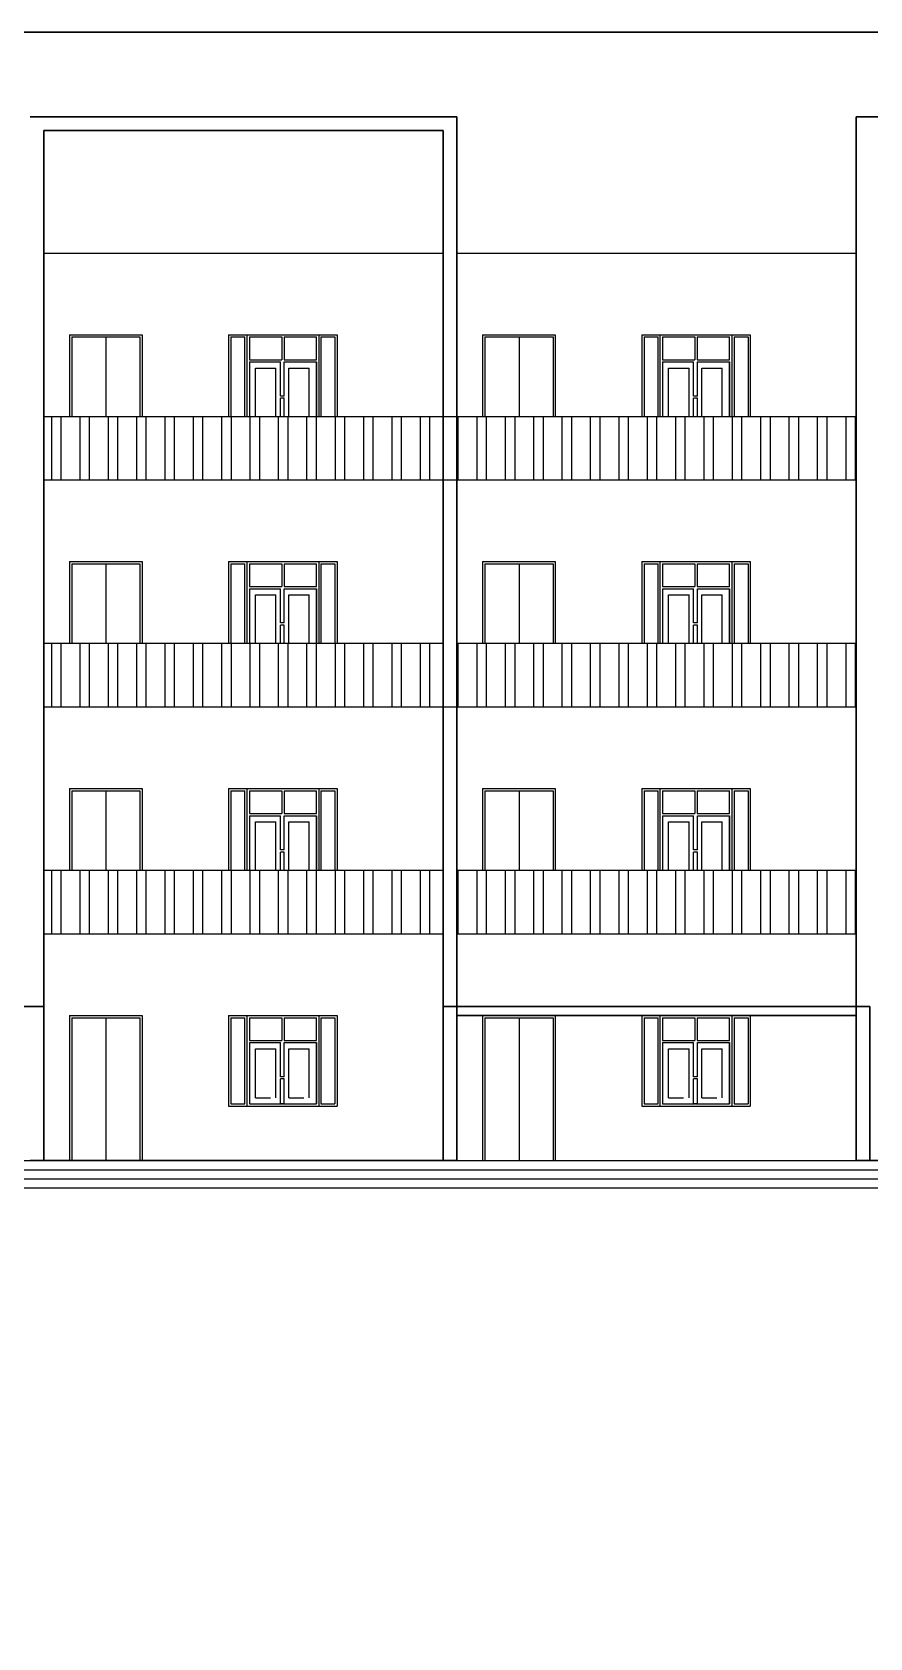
# Model space of a CAD drawing. Header units: metres. Extents: x -1744 to -758, y -4183 to -3914.
# Drawn here: x -820.85 to -806.79, y -4114.03 to -4087.07 of the extents above; entities that cross this region are included whole.
import ezdxf

# ---------------------------------------------------------------- set-up
doc = ezdxf.new("R2010")
doc.units = ezdxf.units.M
doc.linetypes.add('DASHED2', pattern=[0.375, 0.25, -0.125])
doc.layers.add('08-HATCHING', color=8, linetype='Continuous')
doc.layers.add('WALL', color=7, linetype='Continuous')
doc.layers.add('A_---WALLS', color=255, linetype='Continuous', lineweight=30)
doc.layers.add('by block', color=252, linetype='Continuous', lineweight=30)

# ---------------------------------------------------------------- blocks, each defined once
blk = doc.blocks.new('A$C1C9B1590')
for p, q in [((784.835, 92.186), (791.54, 92.186)), ((784.835, 92.186), (791.54, 92.186)), ((791.769, 92.186), (798.474, 92.186)), ((791.769, 92.186), (798.474, 92.186)), ((785.269, 90.814), (786.488, 90.814)), ((785.269, 90.814), (785.269, 89.443)), ((785.307, 90.776), (786.45, 90.776)), ((785.307, 90.776), (785.307, 89.443)), ((785.878, 90.776), (785.878, 89.443)), ((786.45, 90.776), (786.45, 89.443)), ((786.488, 90.814), (786.488, 89.443)), ((787.939, 90.814), (787.939, 89.443)), ((787.939, 90.814), (789.762, 90.814)), ((787.977, 90.776), (788.212, 90.776)), ((787.977, 90.776), (787.977, 89.443)), ((788.212, 89.443), (788.212, 90.776)), ((788.25, 89.443), (788.25, 90.814)), ((788.25, 90.814), (789.762, 90.814)), ((788.289, 90.776), (788.289, 90.395)), ((788.289, 90.776), (788.831, 90.776)), ((788.831, 90.776), (788.831, 90.395)), ((788.87, 90.776), (789.413, 90.776)), ((788.87, 90.776), (788.87, 90.395)), ((789.413, 90.395), (789.413, 90.776)), ((789.451, 90.814), (789.451, 89.443)), ((789.451, 90.776), (789.451, 90.147)), ((789.489, 90.776), (789.724, 90.776)), ((789.489, 90.776), (789.489, 89.443)), ((789.724, 90.776), (789.724, 89.443)), ((789.762, 90.814), (789.762, 89.443)), ((792.203, 90.814), (793.422, 90.814)), ((792.203, 90.814), (792.203, 89.443)), ((792.241, 90.776), (792.241, 89.443)), ((792.241, 90.776), (793.384, 90.776)), ((792.813, 90.776), (792.813, 89.443)), ((793.384, 90.776), (793.384, 89.443)), ((793.422, 90.814), (793.422, 89.443)), ((794.874, 90.814), (796.696, 90.814)), ((794.874, 90.814), (794.874, 89.443)), ((794.912, 90.776), (794.912, 89.443)), ((794.912, 90.776), (795.147, 90.776)), ((795.147, 89.443), (795.147, 90.776)), ((795.185, 89.443), (795.185, 90.814)), ((795.185, 90.814), (796.696, 90.814)), ((795.223, 90.776), (795.766, 90.776)), ((795.223, 90.776), (795.223, 90.395)), ((795.766, 90.776), (795.766, 90.395)), ((795.804, 90.776), (796.347, 90.776)), ((795.804, 90.776), (795.804, 90.395)), ((796.347, 90.395), (796.347, 90.776)), ((796.385, 90.814), (796.385, 89.443)), ((796.385, 90.776), (796.385, 90.147)), ((796.423, 90.776), (796.658, 90.776)), ((796.423, 90.776), (796.423, 89.443)), ((796.658, 90.776), (796.658, 89.443)), ((796.696, 90.814), (796.696, 89.443)), ((788.289, 90.395), (788.831, 90.395)), ((788.289, 90.357), (788.809, 90.357)), ((788.289, 90.357), (788.289, 89.443)), ((788.809, 89.785), (788.809, 90.357)), ((788.87, 90.395), (789.413, 90.395)), ((788.873, 90.357), (789.413, 90.357)), ((788.873, 89.785), (788.873, 90.357)), ((789.413, 90.357), (789.413, 89.443)), ((789.413, 89.443), (789.413, 90.357)), ((795.223, 90.395), (795.766, 90.395)), ((795.223, 90.357), (795.223, 89.443)), ((795.223, 90.357), (795.743, 90.357)), ((795.743, 89.785), (795.743, 90.357)), ((795.804, 90.395), (796.347, 90.395)), ((795.807, 90.357), (796.347, 90.357)), ((795.807, 89.785), (795.807, 90.357)), ((796.347, 90.357), (796.347, 89.443)), ((796.347, 89.443), (796.347, 90.357)), ((788.39, 89.443), (788.39, 90.255)), ((788.39, 90.255), (788.733, 90.255)), ((788.733, 89.443), (788.733, 90.255)), ((788.949, 90.255), (789.292, 90.255)), ((788.949, 89.443), (788.949, 90.255)), ((789.292, 89.443), (789.292, 90.255)), ((795.324, 89.443), (795.324, 90.255)), ((795.324, 90.255), (795.667, 90.255)), ((795.667, 89.443), (795.667, 90.255)), ((795.883, 89.443), (795.883, 90.255)), ((795.883, 90.255), (796.226, 90.255)), ((796.226, 89.443), (796.226, 90.255)), ((788.809, 89.443), (788.809, 89.747)), ((788.873, 89.443), (788.873, 89.747)), ((795.743, 89.443), (795.743, 89.747)), ((795.807, 89.443), (795.807, 89.747)), ((784.835, 89.443), (798.474, 89.443)), ((784.835, 88.376), (798.474, 88.376)), ((785.269, 87.004), (786.488, 87.004)), ((785.269, 87.004), (785.269, 85.633)), ((785.307, 86.966), (786.45, 86.966)), ((785.307, 86.966), (785.307, 85.633)), ((785.878, 86.966), (785.878, 85.633)), ((786.45, 86.966), (786.45, 85.633)), ((786.488, 87.004), (786.488, 85.633)), ((787.939, 87.004), (789.762, 87.004)), ((787.939, 87.004), (787.939, 85.633)), ((787.977, 86.966), (788.212, 86.966)), ((787.977, 86.966), (787.977, 85.633)), ((788.212, 85.633), (788.212, 86.966)), ((788.25, 87.004), (789.762, 87.004)), ((788.25, 85.633), (788.25, 87.004)), ((788.289, 86.966), (788.289, 86.585)), ((788.289, 86.966), (788.831, 86.966)), ((788.831, 86.966), (788.831, 86.585)), ((788.87, 86.966), (789.413, 86.966)), ((788.87, 86.966), (788.87, 86.585)), ((789.413, 86.585), (789.413, 86.966)), ((789.451, 87.004), (789.451, 85.633)), ((789.451, 86.966), (789.451, 86.337)), ((789.489, 86.966), (789.724, 86.966)), ((789.489, 86.966), (789.489, 85.633)), ((789.724, 86.966), (789.724, 85.633)), ((789.762, 87.004), (789.762, 85.633)), ((792.203, 87.004), (793.422, 87.004)), ((792.203, 87.004), (792.203, 85.633)), ((792.241, 86.966), (792.241, 85.633)), ((792.241, 86.966), (793.384, 86.966)), ((792.813, 86.966), (792.813, 85.633)), ((793.384, 86.966), (793.384, 85.633)), ((793.422, 87.004), (793.422, 85.633)), ((794.874, 87.004), (796.696, 87.004)), ((794.874, 87.004), (794.874, 85.633)), ((794.912, 86.966), (795.147, 86.966)), ((794.912, 86.966), (794.912, 85.633)), ((795.147, 85.633), (795.147, 86.966)), ((795.185, 87.004), (796.696, 87.004)), ((795.185, 85.633), (795.185, 87.004)), ((795.223, 86.966), (795.223, 86.585)), ((795.223, 86.966), (795.766, 86.966)), ((795.766, 86.966), (795.766, 86.585)), ((795.804, 86.966), (795.804, 86.585)), ((795.804, 86.966), (796.347, 86.966)), ((796.347, 86.585), (796.347, 86.966)), ((796.385, 87.004), (796.385, 85.633)), ((796.385, 86.966), (796.385, 86.337)), ((796.423, 86.966), (796.658, 86.966)), ((796.423, 86.966), (796.423, 85.633)), ((796.658, 86.966), (796.658, 85.633)), ((796.696, 87.004), (796.696, 85.633)), ((788.289, 86.585), (788.831, 86.585)), ((788.87, 86.585), (789.413, 86.585)), ((795.223, 86.585), (795.766, 86.585)), ((795.804, 86.585), (796.347, 86.585)), ((788.289, 86.547), (788.809, 86.547)), ((788.289, 86.547), (788.289, 85.633)), ((788.39, 85.633), (788.39, 86.445)), ((788.39, 86.445), (788.733, 86.445)), ((788.733, 85.633), (788.733, 86.445)), ((788.809, 85.975), (788.809, 86.547)), ((788.873, 85.975), (788.873, 86.547)), ((788.873, 86.547), (789.413, 86.547)), ((788.949, 85.633), (788.949, 86.445)), ((788.949, 86.445), (789.292, 86.445)), ((789.292, 85.633), (789.292, 86.445)), ((789.413, 85.633), (789.413, 86.547)), ((789.413, 86.547), (789.413, 85.633)), ((795.223, 86.547), (795.743, 86.547)), ((795.223, 86.547), (795.223, 85.633)), ((795.324, 86.445), (795.667, 86.445)), ((795.324, 85.633), (795.324, 86.445)), ((795.667, 85.633), (795.667, 86.445)), ((795.743, 85.975), (795.743, 86.547)), ((795.807, 85.975), (795.807, 86.547)), ((795.807, 86.547), (796.347, 86.547)), ((795.883, 85.633), (795.883, 86.445)), ((795.883, 86.445), (796.226, 86.445)), ((796.226, 85.633), (796.226, 86.445)), ((796.347, 85.633), (796.347, 86.547)), ((796.347, 86.547), (796.347, 85.633)), ((788.809, 85.633), (788.809, 85.937)), ((788.873, 85.633), (788.873, 85.937)), ((795.743, 85.633), (795.743, 85.937)), ((795.807, 85.633), (795.807, 85.937)), ((784.835, 85.633), (791.54, 85.633)), ((791.769, 85.633), (798.474, 85.633)), ((784.835, 84.566), (791.54, 84.566)), ((784.835, 84.566), (798.474, 84.566)), ((791.769, 84.566), (798.474, 84.566)), ((785.269, 83.194), (786.488, 83.194)), ((785.269, 83.194), (785.269, 81.823)), ((785.307, 83.156), (786.45, 83.156)), ((785.307, 83.156), (785.307, 81.823)), ((785.878, 83.156), (785.878, 81.823)), ((786.45, 83.156), (786.45, 81.823)), ((786.488, 83.194), (786.488, 81.823)), ((787.939, 83.194), (789.762, 83.194)), ((787.939, 83.194), (787.939, 81.823)), ((787.977, 83.156), (788.212, 83.156)), ((787.977, 83.156), (787.977, 81.823)), ((788.212, 81.823), (788.212, 83.156)), ((788.25, 83.194), (789.762, 83.194)), ((788.25, 81.823), (788.25, 83.194)), ((788.289, 83.156), (788.289, 82.775)), ((788.289, 83.156), (788.831, 83.156)), ((788.831, 83.156), (788.831, 82.775)), ((788.87, 83.156), (789.413, 83.156)), ((788.87, 83.156), (788.87, 82.775)), ((789.413, 82.775), (789.413, 83.156)), ((789.451, 83.194), (789.451, 81.823)), ((789.451, 83.156), (789.451, 82.527)), ((789.489, 83.156), (789.724, 83.156)), ((789.489, 83.156), (789.489, 81.823)), ((789.724, 83.156), (789.724, 81.823)), ((789.762, 83.194), (789.762, 81.823)), ((792.203, 83.194), (793.422, 83.194)), ((792.203, 83.194), (792.203, 81.823)), ((792.241, 83.156), (792.241, 81.823)), ((792.241, 83.156), (793.384, 83.156)), ((792.813, 83.156), (792.813, 81.823)), ((793.384, 83.156), (793.384, 81.823)), ((793.422, 83.194), (793.422, 81.823)), ((794.874, 83.194), (796.696, 83.194)), ((794.874, 83.194), (794.874, 81.823)), ((794.912, 83.156), (795.147, 83.156)), ((794.912, 83.156), (794.912, 81.823)), ((795.147, 81.823), (795.147, 83.156)), ((795.185, 83.194), (796.696, 83.194)), ((795.185, 81.823), (795.185, 83.194)), ((795.223, 83.156), (795.223, 82.775)), ((795.223, 83.156), (795.766, 83.156)), ((795.766, 83.156), (795.766, 82.775)), ((795.804, 83.156), (795.804, 82.775)), ((795.804, 83.156), (796.347, 83.156)), ((796.347, 82.775), (796.347, 83.156)), ((796.385, 83.194), (796.385, 81.823)), ((796.385, 83.156), (796.385, 82.527)), ((796.423, 83.156), (796.658, 83.156)), ((796.423, 83.156), (796.423, 81.823)), ((796.658, 83.156), (796.658, 81.823)), ((796.696, 83.194), (796.696, 81.823)), ((788.289, 82.775), (788.831, 82.775)), ((788.87, 82.775), (789.413, 82.775)), ((795.223, 82.775), (795.766, 82.775)), ((795.804, 82.775), (796.347, 82.775)), ((788.289, 82.737), (788.809, 82.737)), ((788.289, 82.737), (788.289, 81.823)), ((788.39, 81.823), (788.39, 82.635)), ((788.39, 82.635), (788.733, 82.635)), ((788.733, 81.823), (788.733, 82.635)), ((788.809, 82.165), (788.809, 82.737)), ((788.873, 82.165), (788.873, 82.737)), ((788.873, 82.737), (789.413, 82.737)), ((788.949, 81.823), (788.949, 82.635)), ((788.949, 82.635), (789.292, 82.635)), ((789.292, 81.823), (789.292, 82.635)), ((789.413, 81.823), (789.413, 82.737)), ((789.413, 82.737), (789.413, 81.823)), ((795.223, 82.737), (795.743, 82.737)), ((795.223, 82.737), (795.223, 81.823)), ((795.324, 82.635), (795.667, 82.635)), ((795.324, 81.823), (795.324, 82.635)), ((795.667, 81.823), (795.667, 82.635)), ((795.743, 82.165), (795.743, 82.737)), ((795.807, 82.165), (795.807, 82.737)), ((795.807, 82.737), (796.347, 82.737)), ((795.883, 81.823), (795.883, 82.635)), ((795.883, 82.635), (796.226, 82.635)), ((796.226, 81.823), (796.226, 82.635)), ((796.347, 81.823), (796.347, 82.737)), ((796.347, 82.737), (796.347, 81.823)), ((788.809, 81.823), (788.809, 82.127)), ((788.873, 81.823), (788.873, 82.127)), ((795.743, 81.823), (795.743, 82.127)), ((795.807, 81.823), (795.807, 82.127)), ((784.835, 81.823), (791.54, 81.823)), ((791.769, 81.823), (798.474, 81.823)), ((784.835, 80.756), (791.54, 80.756)), ((784.835, 80.756), (791.54, 80.756)), ((791.769, 80.756), (798.474, 80.756)), ((791.769, 80.756), (798.474, 80.756)), ((785.269, 79.384), (786.488, 79.384)), ((785.269, 79.384), (785.269, 76.946)), ((785.307, 79.346), (785.307, 76.946)), ((785.307, 79.346), (786.45, 79.346)), ((785.878, 79.346), (785.878, 76.946)), ((786.45, 79.346), (786.45, 76.946)), ((786.488, 79.384), (786.488, 76.946)), ((787.939, 79.384), (787.939, 77.86)), ((787.939, 79.384), (789.762, 79.384)), ((787.977, 79.346), (787.977, 77.898)), ((787.977, 79.346), (788.212, 79.346)), ((788.212, 77.898), (788.212, 79.346)), ((788.25, 77.86), (788.25, 79.384)), ((788.25, 79.384), (789.762, 79.384)), ((788.289, 79.346), (788.831, 79.346)), ((788.289, 79.346), (788.289, 78.965)), ((788.831, 79.346), (788.831, 78.965)), ((788.87, 79.346), (789.413, 79.346)), ((788.87, 79.346), (788.87, 78.965)), ((789.413, 78.965), (789.413, 79.346)), ((789.451, 79.384), (789.451, 77.86)), ((789.451, 79.346), (789.451, 78.717)), ((789.489, 79.346), (789.724, 79.346)), ((789.489, 79.346), (789.489, 77.898)), ((789.724, 79.346), (789.724, 77.898)), ((789.762, 79.384), (789.762, 77.86)), ((792.203, 79.384), (792.203, 76.946)), ((792.203, 79.384), (793.422, 79.384)), ((792.241, 79.346), (792.241, 76.946)), ((792.241, 79.346), (793.384, 79.346)), ((792.813, 79.346), (792.813, 76.946)), ((793.384, 79.346), (793.384, 76.946)), ((793.422, 79.384), (793.422, 76.946)), ((794.874, 79.384), (796.696, 79.384)), ((794.874, 79.384), (794.874, 77.86)), ((794.912, 79.346), (795.147, 79.346)), ((794.912, 79.346), (794.912, 77.898)), ((795.147, 77.898), (795.147, 79.346)), ((795.185, 77.86), (795.185, 79.384)), ((795.185, 79.384), (796.696, 79.384)), ((795.223, 79.346), (795.766, 79.346)), ((795.223, 79.346), (795.223, 78.965)), ((795.766, 79.346), (795.766, 78.965)), ((795.804, 79.346), (796.347, 79.346)), ((795.804, 79.346), (795.804, 78.965)), ((796.347, 78.965), (796.347, 79.346)), ((796.385, 79.384), (796.385, 77.86)), ((796.385, 79.346), (796.385, 78.717)), ((796.423, 79.346), (796.658, 79.346)), ((796.423, 79.346), (796.423, 77.898)), ((796.658, 79.346), (796.658, 77.898)), ((796.696, 79.384), (796.696, 77.86)), ((788.289, 78.965), (788.831, 78.965)), ((788.289, 78.927), (788.809, 78.927)), ((788.289, 78.927), (788.289, 77.898)), ((788.39, 78), (788.39, 78.825)), ((788.39, 78.825), (788.733, 78.825)), ((788.733, 78), (788.733, 78.825)), ((788.809, 78.355), (788.809, 78.927)), ((788.87, 78.965), (789.413, 78.965)), ((788.873, 78.927), (789.413, 78.927)), ((788.873, 78.355), (788.873, 78.927)), ((788.949, 78.825), (789.292, 78.825)), ((788.949, 78), (788.949, 78.825)), ((789.292, 78), (789.292, 78.825)), ((789.413, 77.898), (789.413, 78.927)), ((789.413, 78.927), (789.413, 77.898)), ((795.223, 78.965), (795.766, 78.965)), ((795.223, 78.927), (795.743, 78.927)), ((795.223, 78.927), (795.223, 77.898)), ((795.324, 78), (795.324, 78.825)), ((795.324, 78.825), (795.667, 78.825)), ((795.667, 78), (795.667, 78.825)), ((795.743, 78.355), (795.743, 78.927)), ((795.804, 78.965), (796.347, 78.965)), ((795.807, 78.927), (796.347, 78.927)), ((795.807, 78.355), (795.807, 78.927)), ((795.883, 78.825), (796.226, 78.825)), ((795.883, 78), (795.883, 78.825)), ((796.226, 78), (796.226, 78.825)), ((796.347, 77.898), (796.347, 78.927)), ((796.347, 78.927), (796.347, 77.898)), ((788.809, 77.898), (788.809, 78.317)), ((788.873, 77.898), (788.873, 78.317)), ((795.743, 77.898), (795.743, 78.317)), ((795.807, 77.898), (795.807, 78.317)), ((787.939, 77.86), (789.762, 77.86)), ((787.939, 77.86), (788.727, 77.86)), ((787.977, 77.898), (788.212, 77.898)), ((788.25, 77.86), (789.762, 77.86)), ((788.289, 77.898), (788.835, 77.898)), ((788.87, 77.898), (788.809, 77.898)), ((788.873, 77.898), (788.831, 77.898)), ((788.847, 77.898), (789.413, 77.898)), ((789.489, 77.898), (789.724, 77.898)), ((794.874, 77.86), (795.661, 77.86)), ((794.874, 77.86), (796.696, 77.86)), ((794.912, 77.898), (795.147, 77.898)), ((795.185, 77.86), (796.696, 77.86)), ((795.223, 77.898), (795.769, 77.898)), ((795.804, 77.898), (795.743, 77.898)), ((795.807, 77.898), (795.766, 77.898)), ((795.782, 77.898), (796.347, 77.898)), ((796.423, 77.898), (796.658, 77.898)), ((708.963, 76.946), (824.879, 76.946)), ((722.655, 76.793), (812.952, 76.793)), ((722.655, 76.641), (812.952, 76.641)), ((722.655, 76.489), (812.952, 76.489))]:
    blk.add_line(p, q)
at = {"linetype": 'DASHED2'}
for p, q in [((788.873, 89.785), (788.809, 89.785)), ((795.807, 89.785), (795.743, 89.785)), ((788.873, 89.747), (788.809, 89.747)), ((795.807, 89.747), (795.743, 89.747)), ((788.873, 85.975), (788.809, 85.975)), ((788.873, 85.937), (788.809, 85.937)), ((795.807, 85.975), (795.743, 85.975)), ((795.807, 85.937), (795.743, 85.937)), ((788.873, 82.165), (788.809, 82.165)), ((788.873, 82.127), (788.809, 82.127)), ((795.807, 82.165), (795.743, 82.165)), ((795.807, 82.127), (795.743, 82.127)), ((788.873, 78.355), (788.809, 78.355)), ((788.873, 78.317), (788.809, 78.317)), ((795.807, 78.355), (795.743, 78.355)), ((795.807, 78.317), (795.743, 78.317)), ((788.39, 78), (788.733, 78)), ((788.949, 78), (789.292, 78)), ((795.324, 78), (795.667, 78)), ((795.883, 78), (796.226, 78)), ((788.873, 77.898), (788.809, 77.898)), ((795.807, 77.898), (795.743, 77.898))]:
    blk.add_line(p, q, dxfattribs=at)
at = {"layer": '08-HATCHING', "linetype": 'Continuous'}
for p, q in [((784.968, 92.185), (784.968, 92.186)), ((785.126, 92.185), (785.126, 92.186)), ((785.444, 92.185), (785.444, 92.186)), ((785.603, 92.185), (785.603, 92.186)), ((785.92, 92.185), (785.92, 92.186)), ((786.079, 92.185), (786.079, 92.186)), ((786.396, 92.185), (786.396, 92.186)), ((786.555, 92.185), (786.555, 92.186)), ((786.873, 92.185), (786.873, 92.186)), ((787.031, 92.185), (787.031, 92.186)), ((787.349, 92.185), (787.349, 92.186)), ((787.508, 92.185), (787.508, 92.186)), ((787.825, 92.185), (787.825, 92.186)), ((787.984, 92.185), (787.984, 92.186)), ((788.301, 92.185), (788.301, 92.186)), ((788.46, 92.185), (788.46, 92.186)), ((788.778, 92.185), (788.778, 92.186)), ((788.936, 92.185), (788.936, 92.186)), ((789.254, 92.185), (789.254, 92.186)), ((789.413, 92.185), (789.413, 92.186)), ((789.73, 92.185), (789.73, 92.186)), ((789.889, 92.185), (789.889, 92.186)), ((790.206, 92.185), (790.206, 92.186)), ((790.365, 92.185), (790.365, 92.186)), ((790.683, 92.185), (790.683, 92.186)), ((790.841, 92.185), (790.841, 92.186)), ((791.159, 92.185), (791.159, 92.186)), ((791.318, 92.185), (791.318, 92.186)), ((791.794, 92.185), (791.794, 92.186)), ((792.111, 92.185), (792.111, 92.186)), ((792.27, 92.185), (792.27, 92.186)), ((792.588, 92.185), (792.588, 92.186)), ((792.746, 92.185), (792.746, 92.186)), ((793.064, 92.185), (793.064, 92.186)), ((793.223, 92.185), (793.223, 92.186)), ((793.54, 92.185), (793.54, 92.186)), ((793.699, 92.185), (793.699, 92.186)), ((794.016, 92.185), (794.016, 92.186)), ((794.175, 92.185), (794.175, 92.186)), ((794.493, 92.185), (794.493, 92.186)), ((794.651, 92.185), (794.651, 92.186)), ((794.969, 92.185), (794.969, 92.186)), ((795.128, 92.185), (795.128, 92.186)), ((795.445, 92.185), (795.445, 92.186)), ((795.604, 92.185), (795.604, 92.186)), ((795.921, 92.185), (795.921, 92.186)), ((796.08, 92.185), (796.08, 92.186)), ((796.398, 92.185), (796.398, 92.186)), ((796.556, 92.185), (796.556, 92.186)), ((796.874, 92.185), (796.874, 92.186)), ((797.033, 92.185), (797.033, 92.186)), ((797.35, 92.185), (797.35, 92.186)), ((797.509, 92.185), (797.509, 92.186)), ((797.826, 92.185), (797.826, 92.186)), ((797.985, 92.185), (797.985, 92.186)), ((798.303, 92.185), (798.303, 92.186)), ((798.461, 92.185), (798.461, 92.186)), ((784.968, 88.375), (784.968, 89.441)), ((785.126, 88.375), (785.126, 89.441)), ((785.444, 88.375), (785.444, 89.441)), ((785.603, 88.375), (785.603, 89.441)), ((785.92, 88.375), (785.92, 89.441)), ((786.079, 88.375), (786.079, 89.441)), ((786.396, 88.375), (786.396, 89.441)), ((786.555, 88.375), (786.555, 89.441)), ((786.873, 88.375), (786.873, 89.441)), ((787.031, 88.375), (787.031, 89.441)), ((787.349, 88.375), (787.349, 89.441)), ((787.508, 88.375), (787.508, 89.441)), ((787.825, 88.375), (787.825, 89.441)), ((787.984, 88.375), (787.984, 89.441)), ((788.301, 88.375), (788.301, 89.441)), ((788.46, 88.375), (788.46, 89.441)), ((788.778, 88.375), (788.778, 89.441)), ((788.936, 88.375), (788.936, 89.441)), ((789.254, 88.375), (789.254, 89.441)), ((789.413, 88.375), (789.413, 89.441)), ((789.73, 88.375), (789.73, 89.441)), ((789.889, 88.375), (789.889, 89.441)), ((790.206, 88.375), (790.206, 89.441)), ((790.365, 88.375), (790.365, 89.441)), ((790.683, 88.375), (790.683, 89.441)), ((790.841, 88.375), (790.841, 89.441)), ((791.159, 88.375), (791.159, 89.441)), ((791.318, 88.375), (791.318, 89.441)), ((791.794, 88.375), (791.794, 89.441)), ((792.111, 88.375), (792.111, 89.441)), ((792.27, 88.375), (792.27, 89.441)), ((792.588, 88.375), (792.588, 89.441)), ((792.746, 88.375), (792.746, 89.441)), ((793.064, 88.375), (793.064, 89.441)), ((793.223, 88.375), (793.223, 89.441)), ((793.54, 88.375), (793.54, 89.441)), ((793.699, 88.375), (793.699, 89.441)), ((794.016, 88.375), (794.016, 89.441)), ((794.175, 88.375), (794.175, 89.441)), ((794.493, 88.375), (794.493, 89.441)), ((794.651, 88.375), (794.651, 89.441)), ((794.969, 88.375), (794.969, 89.441)), ((795.128, 88.375), (795.128, 89.441)), ((795.445, 88.375), (795.445, 89.441)), ((795.604, 88.375), (795.604, 89.441)), ((795.921, 88.375), (795.921, 89.441)), ((796.08, 88.375), (796.08, 89.441)), ((796.398, 88.375), (796.398, 89.441)), ((796.556, 88.375), (796.556, 89.441)), ((796.874, 88.375), (796.874, 89.441)), ((797.033, 88.375), (797.033, 89.441)), ((797.35, 88.375), (797.35, 89.441)), ((797.509, 88.375), (797.509, 89.441)), ((797.826, 88.375), (797.826, 89.441)), ((797.985, 88.375), (797.985, 89.441)), ((798.303, 88.375), (798.303, 89.441)), ((798.461, 88.375), (798.461, 89.441)), ((784.968, 84.565), (784.968, 85.631)), ((785.126, 84.565), (785.126, 85.631)), ((785.444, 84.565), (785.444, 85.631)), ((785.603, 84.565), (785.603, 85.631)), ((785.92, 84.565), (785.92, 85.631)), ((786.079, 84.565), (786.079, 85.631)), ((786.396, 84.565), (786.396, 85.631)), ((786.555, 84.565), (786.555, 85.631)), ((786.873, 84.565), (786.873, 85.631)), ((787.031, 84.565), (787.031, 85.631)), ((787.349, 84.565), (787.349, 85.631)), ((787.508, 84.565), (787.508, 85.631)), ((787.825, 84.565), (787.825, 85.631)), ((787.984, 84.565), (787.984, 85.631)), ((788.301, 84.565), (788.301, 85.631)), ((788.46, 84.565), (788.46, 85.631)), ((788.778, 84.565), (788.778, 85.631)), ((788.936, 84.565), (788.936, 85.631)), ((789.254, 84.565), (789.254, 85.631)), ((789.413, 84.565), (789.413, 85.631)), ((789.73, 84.565), (789.73, 85.631)), ((789.889, 84.565), (789.889, 85.631)), ((790.206, 84.565), (790.206, 85.631)), ((790.365, 84.565), (790.365, 85.631)), ((790.683, 84.565), (790.683, 85.631)), ((790.841, 84.565), (790.841, 85.631)), ((791.159, 84.565), (791.159, 85.631)), ((791.318, 84.565), (791.318, 85.631)), ((791.794, 84.565), (791.794, 85.631)), ((792.111, 84.565), (792.111, 85.631)), ((792.27, 84.565), (792.27, 85.631)), ((792.588, 84.565), (792.588, 85.631)), ((792.746, 84.565), (792.746, 85.631)), ((793.064, 84.565), (793.064, 85.631)), ((793.223, 84.565), (793.223, 85.631)), ((793.54, 84.565), (793.54, 85.631)), ((793.699, 84.565), (793.699, 85.631)), ((794.016, 84.565), (794.016, 85.631)), ((794.175, 84.565), (794.175, 85.631)), ((794.493, 84.565), (794.493, 85.631)), ((794.651, 84.565), (794.651, 85.631)), ((794.969, 84.565), (794.969, 85.631)), ((795.128, 84.565), (795.128, 85.631)), ((795.445, 84.565), (795.445, 85.631)), ((795.604, 84.565), (795.604, 85.631)), ((795.921, 84.565), (795.921, 85.631)), ((796.08, 84.565), (796.08, 85.631)), ((796.398, 84.565), (796.398, 85.631)), ((796.556, 84.565), (796.556, 85.631)), ((796.874, 84.565), (796.874, 85.631)), ((797.033, 84.565), (797.033, 85.631)), ((797.35, 84.565), (797.35, 85.631)), ((797.509, 84.565), (797.509, 85.631)), ((797.826, 84.565), (797.826, 85.631)), ((797.985, 84.565), (797.985, 85.631)), ((798.303, 84.565), (798.303, 85.631)), ((798.461, 84.565), (798.461, 85.631)), ((784.968, 84.565), (784.968, 84.566)), ((785.126, 84.565), (785.126, 84.566)), ((785.444, 84.565), (785.444, 84.566)), ((785.603, 84.565), (785.603, 84.566)), ((785.92, 84.565), (785.92, 84.566)), ((786.079, 84.565), (786.079, 84.566)), ((786.396, 84.565), (786.396, 84.566)), ((786.555, 84.565), (786.555, 84.566)), ((786.873, 84.565), (786.873, 84.566)), ((787.031, 84.565), (787.031, 84.566)), ((787.349, 84.565), (787.349, 84.566)), ((787.508, 84.565), (787.508, 84.566)), ((787.825, 84.565), (787.825, 84.566)), ((787.984, 84.565), (787.984, 84.566)), ((788.301, 84.565), (788.301, 84.566)), ((788.46, 84.565), (788.46, 84.566)), ((788.778, 84.565), (788.778, 84.566)), ((788.936, 84.565), (788.936, 84.566)), ((789.254, 84.565), (789.254, 84.566)), ((789.413, 84.565), (789.413, 84.566)), ((789.73, 84.565), (789.73, 84.566)), ((789.889, 84.565), (789.889, 84.566)), ((790.206, 84.565), (790.206, 84.566)), ((790.365, 84.565), (790.365, 84.566)), ((790.683, 84.565), (790.683, 84.566)), ((790.841, 84.565), (790.841, 84.566)), ((791.159, 84.565), (791.159, 84.566)), ((791.318, 84.565), (791.318, 84.566)), ((791.794, 84.565), (791.794, 84.566)), ((792.111, 84.565), (792.111, 84.566)), ((792.27, 84.565), (792.27, 84.566)), ((792.588, 84.565), (792.588, 84.566)), ((792.746, 84.565), (792.746, 84.566)), ((793.064, 84.565), (793.064, 84.566)), ((793.223, 84.565), (793.223, 84.566)), ((793.54, 84.565), (793.54, 84.566)), ((793.699, 84.565), (793.699, 84.566)), ((794.016, 84.565), (794.016, 84.566)), ((794.175, 84.565), (794.175, 84.566)), ((794.493, 84.565), (794.493, 84.566)), ((794.651, 84.565), (794.651, 84.566)), ((794.969, 84.565), (794.969, 84.566)), ((795.128, 84.565), (795.128, 84.566)), ((795.445, 84.565), (795.445, 84.566)), ((795.604, 84.565), (795.604, 84.566)), ((795.921, 84.565), (795.921, 84.566)), ((796.08, 84.565), (796.08, 84.566)), ((796.398, 84.565), (796.398, 84.566)), ((796.556, 84.565), (796.556, 84.566)), ((796.874, 84.565), (796.874, 84.566)), ((797.033, 84.565), (797.033, 84.566)), ((797.35, 84.565), (797.35, 84.566)), ((797.509, 84.565), (797.509, 84.566)), ((797.826, 84.565), (797.826, 84.566)), ((797.985, 84.565), (797.985, 84.566)), ((798.303, 84.565), (798.303, 84.566)), ((798.461, 84.565), (798.461, 84.566)), ((784.968, 80.755), (784.968, 81.821)), ((785.126, 80.755), (785.126, 81.821)), ((785.444, 80.755), (785.444, 81.821)), ((785.603, 80.755), (785.603, 81.821)), ((785.92, 80.755), (785.92, 81.821)), ((786.079, 80.755), (786.079, 81.821)), ((786.396, 80.755), (786.396, 81.821)), ((786.555, 80.755), (786.555, 81.821)), ((786.873, 80.755), (786.873, 81.821)), ((787.031, 80.755), (787.031, 81.821)), ((787.349, 80.755), (787.349, 81.821)), ((787.508, 80.755), (787.508, 81.821)), ((787.825, 80.755), (787.825, 81.821)), ((787.984, 80.755), (787.984, 81.821)), ((788.301, 80.755), (788.301, 81.821)), ((788.46, 80.755), (788.46, 81.821)), ((788.778, 80.755), (788.778, 81.821)), ((788.936, 80.755), (788.936, 81.821)), ((789.254, 80.755), (789.254, 81.821)), ((789.413, 80.755), (789.413, 81.821)), ((789.73, 80.755), (789.73, 81.821)), ((789.889, 80.755), (789.889, 81.821)), ((790.206, 80.755), (790.206, 81.821)), ((790.365, 80.755), (790.365, 81.821)), ((790.683, 80.755), (790.683, 81.821)), ((790.841, 80.755), (790.841, 81.821)), ((791.159, 80.755), (791.159, 81.821)), ((791.318, 80.755), (791.318, 81.821)), ((791.794, 80.755), (791.794, 81.821)), ((792.111, 80.755), (792.111, 81.821)), ((792.27, 80.755), (792.27, 81.821)), ((792.588, 80.755), (792.588, 81.821)), ((792.746, 80.755), (792.746, 81.821)), ((793.064, 80.755), (793.064, 81.821)), ((793.223, 80.755), (793.223, 81.821)), ((793.54, 80.755), (793.54, 81.821)), ((793.699, 80.755), (793.699, 81.821)), ((794.016, 80.755), (794.016, 81.821)), ((794.175, 80.755), (794.175, 81.821)), ((794.493, 80.755), (794.493, 81.821)), ((794.651, 80.755), (794.651, 81.821)), ((794.969, 80.755), (794.969, 81.821)), ((795.128, 80.755), (795.128, 81.821)), ((795.445, 80.755), (795.445, 81.821)), ((795.604, 80.755), (795.604, 81.821)), ((795.921, 80.755), (795.921, 81.821)), ((796.08, 80.755), (796.08, 81.821)), ((796.398, 80.755), (796.398, 81.821)), ((796.556, 80.755), (796.556, 81.821)), ((796.874, 80.755), (796.874, 81.821)), ((797.033, 80.755), (797.033, 81.821)), ((797.35, 80.755), (797.35, 81.821)), ((797.509, 80.755), (797.509, 81.821)), ((797.826, 80.755), (797.826, 81.821)), ((797.985, 80.755), (797.985, 81.821)), ((798.303, 80.755), (798.303, 81.821)), ((798.461, 80.755), (798.461, 81.821)), ((784.968, 80.755), (784.968, 80.756)), ((785.126, 80.755), (785.126, 80.756)), ((785.444, 80.755), (785.444, 80.756)), ((785.603, 80.755), (785.603, 80.756)), ((785.92, 80.755), (785.92, 80.756)), ((786.079, 80.755), (786.079, 80.756)), ((786.396, 80.755), (786.396, 80.756)), ((786.555, 80.755), (786.555, 80.756)), ((786.873, 80.755), (786.873, 80.756)), ((787.031, 80.755), (787.031, 80.756)), ((787.349, 80.755), (787.349, 80.756)), ((787.508, 80.755), (787.508, 80.756)), ((787.825, 80.755), (787.825, 80.756)), ((787.984, 80.755), (787.984, 80.756)), ((788.301, 80.755), (788.301, 80.756)), ((788.46, 80.755), (788.46, 80.756)), ((788.778, 80.755), (788.778, 80.756)), ((788.936, 80.755), (788.936, 80.756)), ((789.254, 80.755), (789.254, 80.756)), ((789.413, 80.755), (789.413, 80.756)), ((789.73, 80.755), (789.73, 80.756)), ((789.889, 80.755), (789.889, 80.756)), ((790.206, 80.755), (790.206, 80.756)), ((790.365, 80.755), (790.365, 80.756)), ((790.683, 80.755), (790.683, 80.756)), ((790.841, 80.755), (790.841, 80.756)), ((791.159, 80.755), (791.159, 80.756)), ((791.318, 80.755), (791.318, 80.756)), ((791.794, 80.755), (791.794, 80.756)), ((792.111, 80.755), (792.111, 80.756)), ((792.27, 80.755), (792.27, 80.756)), ((792.588, 80.755), (792.588, 80.756)), ((792.746, 80.755), (792.746, 80.756)), ((793.064, 80.755), (793.064, 80.756)), ((793.223, 80.755), (793.223, 80.756)), ((793.54, 80.755), (793.54, 80.756)), ((793.699, 80.755), (793.699, 80.756)), ((794.016, 80.755), (794.016, 80.756)), ((794.175, 80.755), (794.175, 80.756)), ((794.493, 80.755), (794.493, 80.756)), ((794.651, 80.755), (794.651, 80.756)), ((794.969, 80.755), (794.969, 80.756)), ((795.128, 80.755), (795.128, 80.756)), ((795.445, 80.755), (795.445, 80.756)), ((795.604, 80.755), (795.604, 80.756)), ((795.921, 80.755), (795.921, 80.756)), ((796.08, 80.755), (796.08, 80.756)), ((796.398, 80.755), (796.398, 80.756)), ((796.556, 80.755), (796.556, 80.756)), ((796.874, 80.755), (796.874, 80.756)), ((797.033, 80.755), (797.033, 80.756)), ((797.35, 80.755), (797.35, 80.756)), ((797.509, 80.755), (797.509, 80.756)), ((797.826, 80.755), (797.826, 80.756)), ((797.985, 80.755), (797.985, 80.756)), ((798.303, 80.755), (798.303, 80.756)), ((798.461, 80.755), (798.461, 80.756))]:
    blk.add_line(p, q, dxfattribs=at)
at = {"layer": 'A_---WALLS'}
blk.add_lwpolyline([(705.419, 95.895), (845.898, 95.895), (845.898, 11.395), (705.419, 11.395)], close=True, dxfattribs=at)
at = {"layer": 'by block'}
for p, q in [((791.769, 94.472), (784.606, 94.472)), ((791.769, 84.566), (791.769, 94.472)), ((805.637, 94.472), (798.474, 94.472)), ((798.474, 94.472), (798.474, 84.566)), ((791.54, 94.243), (784.835, 94.243)), ((784.835, 94.243), (784.835, 84.566)), ((791.54, 84.566), (791.54, 94.243)), ((784.835, 84.566), (784.835, 80.756)), ((791.54, 80.756), (791.54, 84.566)), ((791.769, 80.756), (791.769, 84.566)), ((798.474, 84.566), (798.474, 80.756)), ((784.835, 80.756), (784.835, 76.946)), ((791.54, 76.946), (791.54, 80.756)), ((791.769, 76.946), (791.769, 80.756)), ((798.474, 80.756), (798.474, 76.946)), ((784.835, 79.537), (777.672, 79.537)), ((784.835, 76.946), (784.835, 79.537)), ((791.54, 79.537), (791.54, 76.946)), ((798.703, 79.537), (791.54, 79.537)), ((798.474, 79.384), (791.769, 79.384)), ((791.769, 79.384), (791.769, 76.946)), ((798.474, 76.946), (798.474, 79.384)), ((798.703, 76.946), (798.703, 79.537)), ((784.606, 76.946), (791.769, 76.946)), ((784.835, 76.946), (791.54, 76.946)), ((798.474, 76.946), (805.637, 76.946))]:
    blk.add_line(p, q, dxfattribs=at)

msp = doc.modelspace()

# ---------------------------------------------------------------- block references
at = {"layer": 'WALL'}
msp.add_blockref('A$C1C9B1590', (-1605.48862, -4182.96317), dxfattribs=at)

doc.saveas('drawing.dxf')
